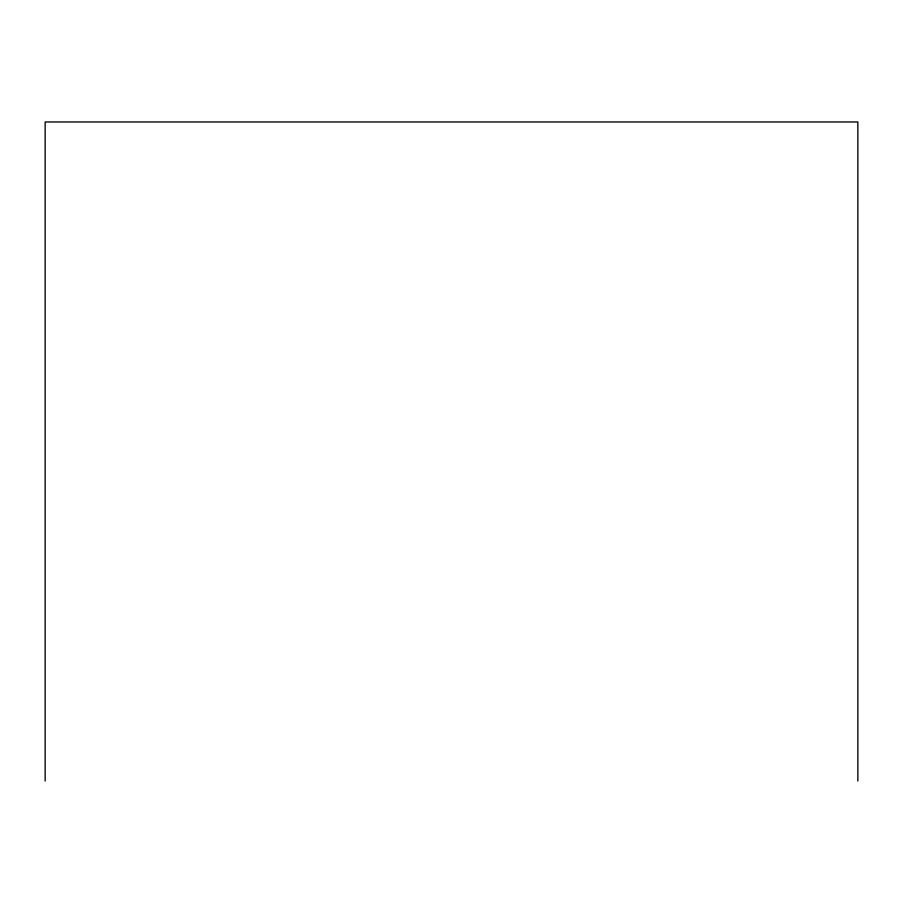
<?xml version="1.0" encoding="UTF-8"?>
<svg xmlns="http://www.w3.org/2000/svg" width="903" height="903" viewBox="0 0 903 903"><rect width="100%" height="100%" fill="white"/><g stroke="black" fill="none" stroke-linecap="round" stroke-linejoin="round"><path stroke-width="1.35" d="M857.85 781.027L857.85 121.973L45.15 121.973L45.15 781.027"/></g></svg>
